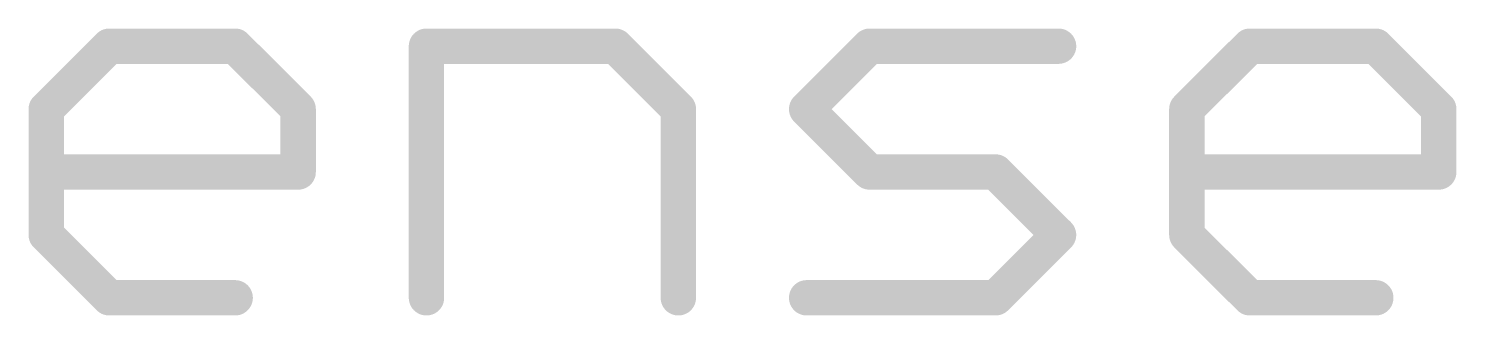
# Model space of a CAD drawing. Extents: x -119 to 11, y -11 to 11.
# Drawn here: x -18.24 to -12.09, y 5.08 to 6.32 of the extents above; entities that cross this region are included whole.
import ezdxf

# ---------------------------------------------------------------- set-up
doc = ezdxf.new("R2010")
doc.units = 0
doc.layers.add('51', color=53, linetype='CONTINUOUS')

msp = doc.modelspace()

# ---------------------------------------------------------------- linework, layer by layer
at = {"layer": '51', "const_width": 0.1524}
for points in [[(-18.1669, 5.9697), (-17.8957, 6.2409)], [(-17.8957, 6.2409), (-17.3534, 6.2409)], [(-17.3534, 6.2409), (-17.0822, 5.9697)], [(-16.5297, 5.1562), (-16.5297, 6.2409)], [(-16.5297, 6.2409), (-15.7162, 6.2409)], [(-15.7162, 6.2409), (-15.4451, 5.9697)], [(-14.8926, 5.9697), (-14.6214, 6.2409)], [(-14.6214, 6.2409), (-13.8079, 6.2409)], [(-13.2554, 5.9697), (-12.9843, 6.2409)], [(-12.9843, 6.2409), (-12.4419, 6.2409)], [(-12.4419, 6.2409), (-12.1708, 5.9697)], [(-18.1669, 5.4274), (-18.1669, 5.9697)], [(-17.0822, 5.9697), (-17.0822, 5.6985)], [(-15.4451, 5.9697), (-15.4451, 5.1562)], [(-14.6214, 5.6985), (-14.8926, 5.9697)], [(-13.2554, 5.4274), (-13.2554, 5.9697)], [(-12.1708, 5.9697), (-12.1708, 5.6985)], [(-17.0822, 5.6985), (-18.1669, 5.6985)], [(-14.0791, 5.6985), (-14.6214, 5.6985)], [(-13.8079, 5.4274), (-14.0791, 5.6985)], [(-12.1708, 5.6985), (-13.2554, 5.6985)], [(-17.8957, 5.1562), (-18.1669, 5.4274)], [(-14.0791, 5.1562), (-13.8079, 5.4274)], [(-12.9843, 5.1562), (-13.2554, 5.4274)], [(-17.3534, 5.1562), (-17.8957, 5.1562)], [(-14.8926, 5.1562), (-14.0791, 5.1562)], [(-12.4419, 5.1562), (-12.9843, 5.1562)]]:
    msp.add_lwpolyline(points, dxfattribs=at)
at = {"layer": '51', "const_width": 0.0762}
for points in [[(-17.8957, 6.279, 1), (-17.8957, 6.2028)], [(-17.8688, 6.2139, 1), (-17.9227, 6.2678)], [(-17.3265, 6.2678, 1), (-17.3803, 6.2139)], [(-17.3534, 6.2028, 1), (-17.3534, 6.279)], [(-16.4916, 6.2409, 1), (-16.5678, 6.2409)], [(-16.5297, 6.279, 1), (-16.5297, 6.2028)], [(-15.6893, 6.2678, 1), (-15.7432, 6.2139)], [(-15.7162, 6.2028, 1), (-15.7162, 6.279)], [(-14.6214, 6.279, 1), (-14.6214, 6.2028)], [(-14.5945, 6.2139, 1), (-14.6484, 6.2678)], [(-13.8079, 6.2028, 1), (-13.8079, 6.279)], [(-12.9843, 6.279, 1), (-12.9843, 6.2028)], [(-12.9573, 6.2139, 1), (-13.0112, 6.2678)], [(-12.415, 6.2678, 1), (-12.4689, 6.2139)], [(-12.4419, 6.2028, 1), (-12.4419, 6.279)], [(-18.1288, 5.9697, 1), (-18.205, 5.9697)], [(-18.1938, 5.9966, 1), (-18.1399, 5.9428)], [(-17.0441, 5.9697, 1), (-17.1203, 5.9697)], [(-17.1092, 5.9428, 1), (-17.0553, 5.9966)], [(-15.407, 5.9697, 1), (-15.4832, 5.9697)], [(-15.472, 5.9428, 1), (-15.4181, 5.9966)], [(-14.8656, 5.9966, 1), (-14.9195, 5.9428)], [(-14.9195, 5.9966, 1), (-14.8656, 5.9428)], [(-13.2173, 5.9697, 1), (-13.2935, 5.9697)], [(-13.2824, 5.9966, 1), (-13.2285, 5.9428)], [(-12.1327, 5.9697, 1), (-12.2089, 5.9697)], [(-12.1977, 5.9428, 1), (-12.1438, 5.9966)], [(-18.1669, 5.7366, 1), (-18.1669, 5.6604)], [(-17.1203, 5.6985, 1), (-17.0441, 5.6985)], [(-17.0822, 5.6604, 1), (-17.0822, 5.7366)], [(-14.6214, 5.7366, 1), (-14.6214, 5.6604)], [(-14.6484, 5.6716, 1), (-14.5945, 5.7255)], [(-14.0521, 5.7255, 1), (-14.106, 5.6716)], [(-14.0791, 5.6604, 1), (-14.0791, 5.7366)], [(-13.2554, 5.7366, 1), (-13.2554, 5.6604)], [(-12.2089, 5.6985, 1), (-12.1327, 5.6985)], [(-12.1708, 5.6604, 1), (-12.1708, 5.7366)], [(-18.1399, 5.4543, 1), (-18.1938, 5.4004)], [(-13.781, 5.4004, 1), (-13.8349, 5.4543)], [(-13.8349, 5.4004, 1), (-13.781, 5.4543)], [(-13.2285, 5.4543, 1), (-13.2824, 5.4004)], [(-18.205, 5.4274, 1), (-18.1288, 5.4274)], [(-13.2935, 5.4274, 1), (-13.2173, 5.4274)], [(-17.8957, 5.1943, 1), (-17.8957, 5.1181)], [(-17.3534, 5.1181, 1), (-17.3534, 5.1943)], [(-14.8926, 5.1943, 1), (-14.8926, 5.1181)], [(-14.0791, 5.1181, 1), (-14.0791, 5.1943)], [(-12.9843, 5.1943, 1), (-12.9843, 5.1181)], [(-12.4419, 5.1181, 1), (-12.4419, 5.1943)], [(-17.9227, 5.1293, 1), (-17.8688, 5.1831)], [(-16.5678, 5.1562, 1), (-16.4916, 5.1562)], [(-15.4832, 5.1562, 1), (-15.407, 5.1562)], [(-14.106, 5.1831, 1), (-14.0521, 5.1293)], [(-13.0112, 5.1293, 1), (-12.9573, 5.1831)]]:
    msp.add_lwpolyline(points, format="xyb", dxfattribs=at)

doc.saveas('drawing.dxf')
